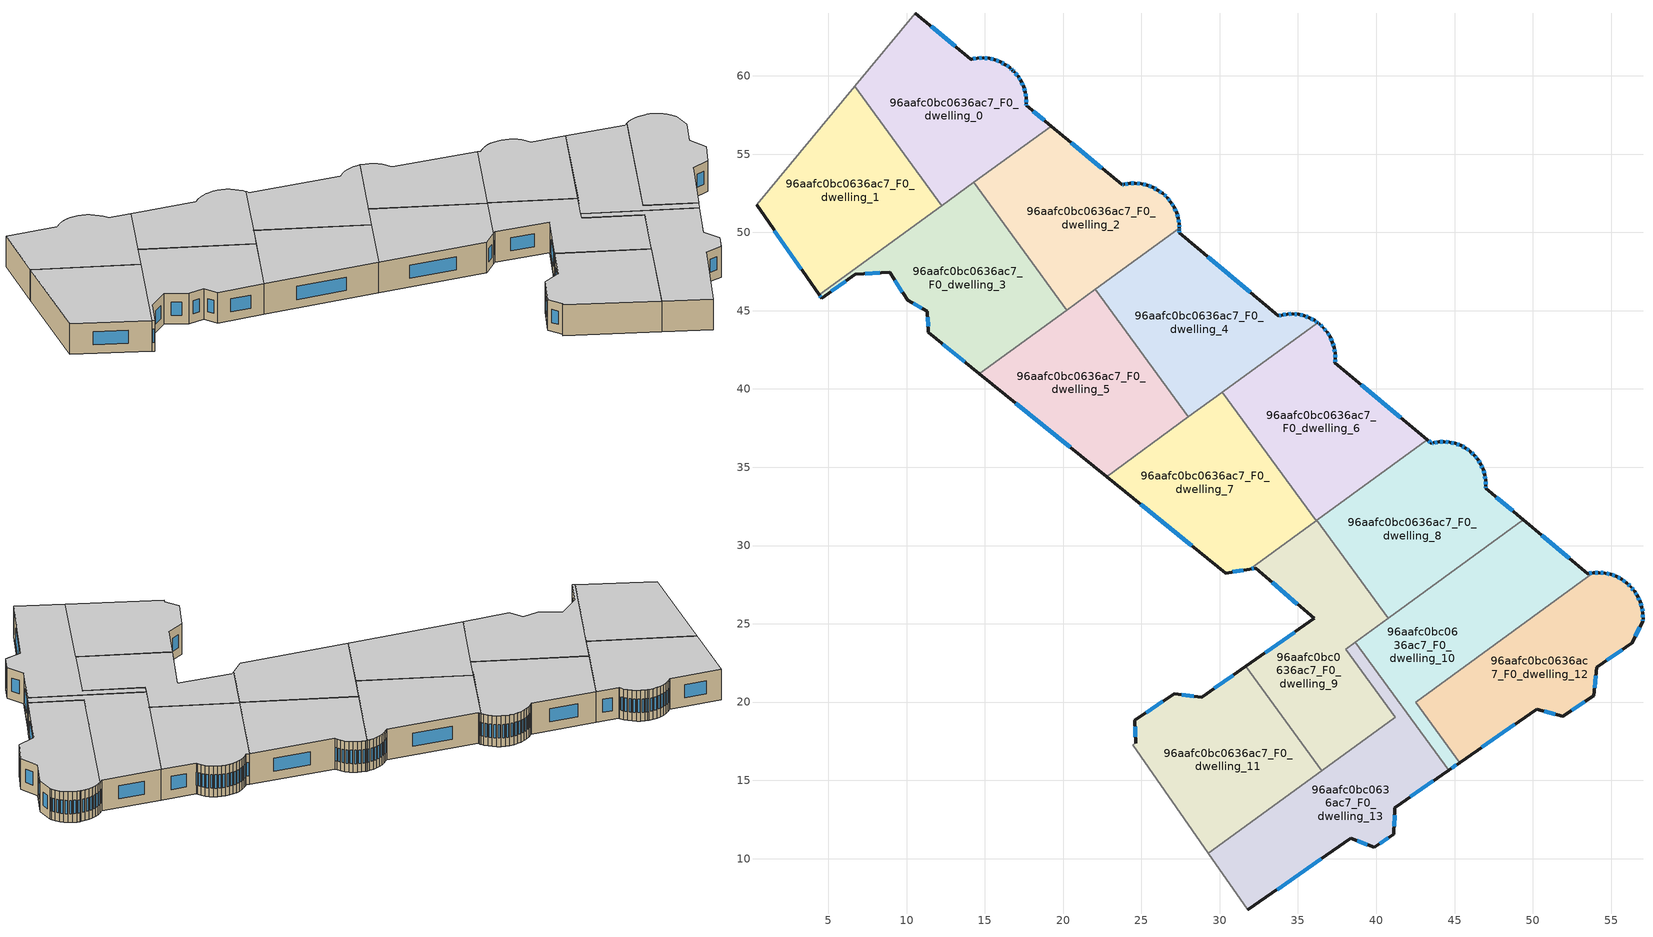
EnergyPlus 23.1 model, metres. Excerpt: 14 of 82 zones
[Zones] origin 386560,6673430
96aafc0bc0636ac7_F0_dwelling_0
 floor ground (EU_floor_Construction): 16.61,60.51 16.63,60.49 16.76,60.37 16.88,60.26 17.12,59.97 17.32,59.65 17.47,59.32 17.58,58.96 17.64,58.59 17.66,58.22 17.65,58.11 19.23,56.8 12.24,51.71 6.69,59.33 10.57,64.02 14.11,61.07 14.16,61.08 14.52,61.14 14.9,61.15 15.27,61.12 15.63,61.03 15.98,60.9 16.31,60.73 z0
 wall outside (EU_wall_Construction): 19.23,56.8 17.65,58.11 17.66,58.22 17.64,58.59 17.58,58.96 17.47,59.32 17.32,59.65 17.12,59.97 16.88,60.26 16.76,60.37 16.63,60.49 16.61,60.51 16.31,60.73 15.98,60.9 15.63,61.03 15.27,61.12 14.9,61.15 14.52,61.14 14.16,61.08 14.11,61.07 10.57,64.02 z0:3
 wall adiabatic (EU_wall_Construction): 10.57,64.02 6.69,59.33 z0:3
 wall to 96aafc0bc0636ac7_F0_dwelling_2 (EU_wall_Construction): 14.28,53.19 19.23,56.8 z0:3
 wall to 96aafc0bc0636ac7_F0_dwelling_1 (EU_wall_Construction): 6.69,59.33 12.24,51.71 z0:3
 wall to 96aafc0bc0636ac7_F0_dwelling_3 (EU_wall_Construction): 12.24,51.71 14.28,53.19 z0:3
 window (EU_Window_Construction): 17.43,59.41 17.36,59.56 / 17.55,59.06 17.5,59.21 / 17.63,58.7 17.6,58.85 / 17.65,58.33 17.65,58.48 / 17.65,58.14 17.65,58.19 / 18.78,57.17 18.1,57.73 / 13.09,61.91 11.58,63.17 / 14.42,61.12 14.26,61.09 / 14.79,61.15 14.63,61.14 / 15.16,61.13 15,61.14 / 15.53,61.06 15.37,61.09 / 15.88,60.94 15.73,60.99 / 16.21,60.78 16.07,60.85 / 16.52,60.57 16.39,60.67 / 16.73,60.41 16.67,60.46 / 16.85,60.29 16.8,60.34 / 17.05,60.05 16.95,60.17 / 17.26,59.74 17.18,59.88 z0.86:2.14
 ceiling to 96aafc0bc0636ac7_F1_dwelling_0 (EU_floor_Construction): 19.23,56.8 17.65,58.11 17.66,58.22 17.64,58.59 17.58,58.96 17.47,59.32 17.32,59.65 17.12,59.97 16.88,60.26 16.76,60.37 16.63,60.49 16.61,60.51 16.31,60.73 15.98,60.9 15.63,61.03 15.27,61.12 14.9,61.15 14.52,61.14 14.16,61.08 14.11,61.07 10.57,64.02 6.69,59.33 12.24,51.71 z3
96aafc0bc0636ac7_F0_dwelling_1
 floor ground (EU_floor_Construction): 6.69,59.33 12.24,51.71 4.42,46.01 0.41,51.76 z0
 wall outside (EU_wall_Construction): 0.41,51.76 4.42,46.01 z0:3
 wall adiabatic (EU_wall_Construction): 6.69,59.33 0.41,51.76 z0:3
 wall to 96aafc0bc0636ac7_F0_dwelling_3 (EU_wall_Construction): 4.42,46.01 12.24,51.71 z0:3
 window (EU_Window_Construction): 1.56,50.12 3.27,47.65 z0.86:2.14
 ceiling to 96aafc0bc0636ac7_F1_dwelling_1 (EU_floor_Construction): 12.24,51.71 6.69,59.33 0.41,51.76 4.42,46.01 z3
96aafc0bc0636ac7_F0_dwelling_10
 floor ground (EU_floor_Construction): 53.87,28.26 42.51,19.99 45.32,16.13 44.62,15.64 38.67,23.82 49.4,31.64 53.52,28.21 z0
 wall outside (EU_wall_Construction): 53.87,28.26 53.52,28.21 49.4,31.64 / 44.62,15.64 45.32,16.13 z0:3
 wall to 96aafc0bc0636ac7_F0_dwelling_12 (EU_wall_Construction): 45.32,16.13 42.51,19.99 53.87,28.26 z0:3
 wall to 96aafc0bc0636ac7_F0_dwelling_13 (EU_wall_Construction): 38.67,23.82 44.62,15.64 z0:3
 wall to 96aafc0bc0636ac7_F0_dwelling_8 (EU_wall_Construction): 49.4,31.64 40.78,25.35 z0:3
 wall to 96aafc0bc0636ac7_F0_dwelling_9 (EU_wall_Construction): 40.78,25.35 38.67,23.82 z0:3
 window (EU_Window_Construction): 53.77,28.25 53.62,28.22 / 44.82,15.78 45.12,15.99 / 52.34,29.19 50.58,30.66 z0.86:2.14
 ceiling to 96aafc0bc0636ac7_F1_dwelling_10 (EU_floor_Construction): 45.32,16.13 42.51,19.99 53.87,28.26 53.52,28.21 49.4,31.64 38.67,23.82 44.62,15.64 z3
96aafc0bc0636ac7_F0_dwelling_11
 floor ground (EU_floor_Construction): 31.66,22.28 36.51,15.62 29.26,10.34 24.44,17.26 24.63,17.37 24.58,18.83 27.09,20.54 28.84,20.3 z0
 wall outside (EU_wall_Construction): 31.66,22.28 28.84,20.3 27.09,20.54 24.58,18.83 24.63,17.37 z0:3
 wall adiabatic (EU_wall_Construction): 24.63,17.37 24.44,17.26 29.26,10.34 z0:3
 wall to 96aafc0bc0636ac7_F0_dwelling_9 (EU_wall_Construction): 36.51,15.62 31.66,22.28 z0:3
 wall to 96aafc0bc0636ac7_F0_dwelling_13 (EU_wall_Construction): 29.26,10.34 36.51,15.62 z0:3
 window (EU_Window_Construction): 24.6,18.42 24.61,17.79 / 26.38,20.05 25.3,19.32 / 28.34,20.37 27.59,20.47 / 30.86,21.72 29.65,20.87 z0.86:2.14
 ceiling to 96aafc0bc0636ac7_F1_dwelling_11 (EU_floor_Construction): 36.51,15.62 31.66,22.28 28.84,20.3 27.09,20.54 24.58,18.83 24.63,17.37 24.44,17.26 29.26,10.34 z3
96aafc0bc0636ac7_F0_dwelling_12
 floor ground (EU_floor_Construction): 56.26,27.37 56.5,27.08 56.7,26.76 56.85,26.42 56.96,26.05 57.03,25.68 57.04,25.31 57.03,25.17 56.37,23.8 54.08,22.21 53.89,20.41 51.92,19.09 50.25,19.55 45.32,16.13 42.51,19.99 53.87,28.26 54.24,28.28 54.62,28.24 54.99,28.16 55.34,28.02 55.67,27.85 55.98,27.63 56.04,27.58 z0
 wall outside (EU_wall_Construction): 45.32,16.13 50.25,19.55 51.92,19.09 53.89,20.41 54.08,22.21 56.37,23.8 57.03,25.17 57.04,25.31 57.03,25.68 56.96,26.05 56.85,26.42 56.7,26.76 56.5,27.08 56.26,27.37 56.04,27.58 55.98,27.63 55.67,27.85 55.34,28.02 54.99,28.16 54.62,28.24 54.24,28.28 53.87,28.26 z0:3
 window (EU_Window_Construction): 57.04,25.41 57.03,25.58 / 57.03,25.21 57.04,25.27 / 56.56,24.19 56.84,24.78 / 54.73,22.66 55.71,23.35 / 53.95,20.93 54.02,21.7 / 52.48,19.47 53.33,20.03 / 50.73,19.42 51.44,19.22 / 46.73,17.11 48.84,18.57 / 54.14,28.27 53.98,28.27 / 54.51,28.25 54.35,28.26 / 54.88,28.18 54.73,28.22 / 55.24,28.06 55.09,28.12 / 55.58,27.9 55.44,27.97 / 55.89,27.69 55.76,27.78 / 56.2,27.43 56.1,27.52 / 56.43,27.16 56.33,27.29 / 56.64,26.85 56.56,26.98 / 56.81,26.51 56.74,26.66 / 56.93,26.16 56.89,26.31 / 57.01,25.79 56.98,25.95 z0.86:2.14
 ceiling to 96aafc0bc0636ac7_F1_dwelling_12 (EU_floor_Construction): 53.89,20.41 54.08,22.21 56.37,23.8 57.03,25.17 57.04,25.31 57.03,25.68 56.96,26.05 56.85,26.42 56.7,26.76 56.5,27.08 56.26,27.37 56.04,27.58 55.98,27.63 55.67,27.85 55.34,28.02 54.99,28.16 54.62,28.24 54.24,28.28 53.87,28.26 42.51,19.99 45.32,16.13 50.25,19.55 51.92,19.09 z3
96aafc0bc0636ac7_F0_dwelling_13
 floor ground (EU_floor_Construction): 41.21,19.04 38.05,23.37 38.67,23.82 44.62,15.64 41.19,13.26 41.12,11.57 39.86,10.71 38.37,11.29 31.78,6.72 29.26,10.34 z0
 wall outside (EU_wall_Construction): 31.78,6.72 38.37,11.29 39.86,10.71 41.12,11.57 41.19,13.26 44.62,15.64 z0:3
 wall adiabatic (EU_wall_Construction): 29.26,10.34 31.78,6.72 z0:3
 wall to 96aafc0bc0636ac7_F0_dwelling_9 (EU_wall_Construction): 38.67,23.82 38.05,23.37 41.21,19.04 36.51,15.62 z0:3
 window (EU_Window_Construction): 38.8,11.13 39.44,10.88 / 33.67,8.03 36.49,9.99 / 42.17,13.94 43.64,14.96 / 41.14,12.05 41.17,12.78 / 40.22,10.96 40.76,11.32 z0.86:2.14
 ceiling to 96aafc0bc0636ac7_F1_dwelling_13 (EU_floor_Construction): 41.12,11.57 41.19,13.26 44.62,15.64 38.67,23.82 38.05,23.37 41.21,19.04 29.26,10.34 31.78,6.72 38.37,11.29 39.86,10.71 z3
96aafc0bc0636ac7_F0_dwelling_2
 floor ground (EU_floor_Construction): 25.72,52.89 26.06,52.71 26.36,52.49 26.4,52.46 26.64,52.23 26.88,51.94 27.08,51.62 27.24,51.27 27.35,50.91 27.41,50.53 27.42,50.28 20.22,45.03 14.28,53.19 19.23,56.8 23.77,53.04 23.87,53.06 24.24,53.13 24.62,53.14 25,53.1 25.37,53.02 z0
 wall outside (EU_wall_Construction): 27.42,50.28 27.41,50.53 27.35,50.91 27.24,51.27 27.08,51.62 26.88,51.94 26.64,52.23 26.4,52.46 26.36,52.49 26.06,52.71 25.72,52.89 25.37,53.02 25,53.1 24.62,53.14 24.24,53.13 23.87,53.06 23.77,53.04 19.23,56.8 z0:3
 wall to 96aafc0bc0636ac7_F0_dwelling_3 (EU_wall_Construction): 14.28,53.19 20.22,45.03 z0:3
 wall to 96aafc0bc0636ac7_F0_dwelling_4 (EU_wall_Construction): 22.06,46.37 27.42,50.28 z0:3
 wall to 96aafc0bc0636ac7_F0_dwelling_5 (EU_wall_Construction): 20.22,45.03 22.06,46.37 z0:3
 window (EU_Window_Construction): 23.84,53.06 23.8,53.05 / 24.13,53.11 23.97,53.08 / 24.51,53.14 24.35,53.13 / 24.89,53.11 24.73,53.13 / 25.26,53.04 25.1,53.08 / 25.62,52.92 25.47,52.98 / 25.96,52.76 25.82,52.84 / 26.28,52.55 26.14,52.65 / 26.57,52.3 26.47,52.4 / 26.81,52.02 26.71,52.15 / 27.03,51.71 26.94,51.85 / 27.2,51.37 27.13,51.52 / 27.32,51.01 27.27,51.17 / 27.4,50.64 27.37,50.8 / 27.42,50.35 27.42,50.46 / 22.47,54.11 20.53,55.72 z0.86:2.14
 ceiling to 96aafc0bc0636ac7_F1_dwelling_2 (EU_floor_Construction): 27.42,50.28 27.41,50.53 27.35,50.91 27.24,51.27 27.08,51.62 26.88,51.94 26.64,52.23 26.4,52.46 26.36,52.49 26.06,52.71 25.72,52.89 25.37,53.02 25,53.1 24.62,53.14 24.24,53.13 23.87,53.06 23.77,53.04 19.23,56.8 14.28,53.19 20.22,45.03 z3
96aafc0bc0636ac7_F0_dwelling_3
 floor ground (EU_floor_Construction): 14.28,53.19 20.22,45.03 14.65,40.97 11.39,43.62 11.33,44.97 10.07,45.67 8.92,47.47 6.73,47.32 4.57,45.79 4.42,46.01 z0
 wall outside (EU_wall_Construction): 4.42,46.01 4.57,45.79 6.73,47.32 8.92,47.47 10.07,45.67 11.33,44.97 11.39,43.62 14.65,40.97 z0:3
 wall to 96aafc0bc0636ac7_F0_dwelling_5 (EU_wall_Construction): 14.65,40.97 20.22,45.03 z0:3
 window (EU_Window_Construction): 5.19,46.23 6.11,46.88 / 4.46,45.95 4.52,45.86 / 12.32,42.86 13.72,41.73 / 11.35,44.58 11.37,44 / 10.43,45.47 10.97,45.17 / 9.25,46.96 9.74,46.18 / 7.36,47.36 8.29,47.43 z0.86:2.14
 ceiling to 96aafc0bc0636ac7_F1_dwelling_3 (EU_floor_Construction): 20.22,45.03 14.28,53.19 4.42,46.01 4.57,45.79 6.73,47.32 8.92,47.47 10.07,45.67 11.33,44.97 11.39,43.62 14.65,40.97 z3
96aafc0bc0636ac7_F0_dwelling_4
 floor ground (EU_floor_Construction): 35.04,44.76 35.39,44.68 35.74,44.55 36.06,44.38 36.26,44.23 28,38.22 22.06,46.37 27.42,50.28 27.43,50.15 27.42,49.98 33.74,44.67 33.95,44.72 34.31,44.78 34.68,44.8 z0
 wall outside (EU_wall_Construction): 36.26,44.23 36.06,44.38 35.74,44.55 35.39,44.68 35.04,44.76 34.68,44.8 34.31,44.78 33.95,44.72 33.74,44.67 27.42,49.98 27.43,50.15 27.42,50.28 z0:3
 wall to 96aafc0bc0636ac7_F0_dwelling_6 (EU_wall_Construction): 30.17,39.8 36.26,44.23 z0:3
 wall to 96aafc0bc0636ac7_F0_dwelling_5 (EU_wall_Construction): 22.06,46.37 28,38.22 z0:3
 wall to 96aafc0bc0636ac7_F0_dwelling_7 (EU_wall_Construction): 28,38.22 30.17,39.8 z0:3
 window (EU_Window_Construction): 31.94,46.18 29.23,48.46 / 33.89,44.71 33.8,44.68 / 34.21,44.77 34.05,44.74 / 34.57,44.79 34.42,44.79 / 34.94,44.77 34.78,44.79 / 35.29,44.7 35.14,44.74 / 35.64,44.59 35.49,44.64 / 35.97,44.43 35.83,44.5 / 36.21,44.28 36.12,44.34 / 27.43,50.19 27.43,50.24 / 27.42,50.03 27.43,50.1 z0.86:2.14
 ceiling to 96aafc0bc0636ac7_F1_dwelling_4 (EU_floor_Construction): 36.26,44.23 36.06,44.38 35.74,44.55 35.39,44.68 35.04,44.76 34.68,44.8 34.31,44.78 33.95,44.72 33.74,44.67 27.42,49.98 27.43,50.15 27.42,50.28 22.06,46.37 28,38.22 z3
96aafc0bc0636ac7_F0_dwelling_5
 floor ground (EU_floor_Construction): 22.06,46.37 28,38.22 22.77,34.41 14.65,40.97 z0
 wall outside (EU_wall_Construction): 14.65,40.97 22.77,34.41 z0:3
 wall to 96aafc0bc0636ac7_F0_dwelling_7 (EU_wall_Construction): 22.77,34.41 28,38.22 z0:3
 window (EU_Window_Construction): 16.97,39.1 20.45,36.28 z0.86:2.14
 ceiling to 96aafc0bc0636ac7_F1_dwelling_5 (EU_floor_Construction): 28,38.22 22.06,46.37 14.65,40.97 22.77,34.41 z3
96aafc0bc0636ac7_F0_dwelling_6
 floor ground (EU_floor_Construction): 37.31,42.65 37.37,42.29 37.38,41.92 37.36,41.68 43.27,36.75 36.16,31.58 30.17,39.8 36.26,44.23 36.36,44.17 36.37,44.16 36.62,43.92 36.85,43.64 37.05,43.33 37.2,43 z0
 wall outside (EU_wall_Construction): 43.27,36.75 37.36,41.68 37.38,41.92 37.37,42.29 37.31,42.65 37.2,43 37.05,43.33 36.85,43.64 36.62,43.92 36.37,44.16 36.36,44.17 36.26,44.23 z0:3
 wall to 96aafc0bc0636ac7_F0_dwelling_7 (EU_wall_Construction): 30.17,39.8 36.16,31.58 z0:3
 wall to 96aafc0bc0636ac7_F0_dwelling_8 (EU_wall_Construction): 36.21,31.62 43.27,36.75 z0:3
 wall to 96aafc0bc0636ac7_F0_dwelling_9 (EU_wall_Construction): 36.16,31.58 36.21,31.62 z0:3
 window (EU_Window_Construction): 36.55,43.99 36.44,44.09 / 36.79,43.72 36.69,43.84 / 36.99,43.42 36.91,43.55 / 37.16,43.09 37.09,43.23 / 37.28,42.75 37.23,42.9 / 37.35,42.39 37.32,42.54 / 37.38,42.03 37.37,42.18 / 37.37,41.75 37.37,41.85 / 41.58,38.16 39.05,40.27 / 36.33,44.19 36.29,44.21 z0.86:2.14
 ceiling to 96aafc0bc0636ac7_F1_dwelling_6 (EU_floor_Construction): 43.27,36.75 37.36,41.68 37.38,41.92 37.37,42.29 37.31,42.65 37.2,43 37.05,43.33 36.85,43.64 36.62,43.92 36.37,44.16 36.36,44.17 36.26,44.23 30.17,39.8 36.16,31.58 z3
96aafc0bc0636ac7_F0_dwelling_7
 floor ground (EU_floor_Construction): 30.17,39.8 36.16,31.58 31.93,28.5 30.4,28.24 22.77,34.41 z0
 wall outside (EU_wall_Construction): 22.77,34.41 30.4,28.24 31.93,28.5 z0:3
 wall to 96aafc0bc0636ac7_F0_dwelling_9 (EU_wall_Construction): 31.93,28.5 36.16,31.58 z0:3
 window (EU_Window_Construction): 24.95,32.64 28.22,30 / 30.84,28.31 31.49,28.42 z0.86:2.14
 ceiling to 96aafc0bc0636ac7_F1_dwelling_7 (EU_floor_Construction): 36.16,31.58 30.17,39.8 22.77,34.41 30.4,28.24 31.93,28.5 z3
96aafc0bc0636ac7_F0_dwelling_8
 floor ground (EU_floor_Construction): 46.68,35.2 46.82,34.87 46.93,34.53 46.99,34.17 47,33.82 46.99,33.65 49.4,31.64 40.78,25.35 36.21,31.62 43.27,36.75 43.53,36.53 43.64,36.56 43.99,36.62 44.35,36.63 44.71,36.6 45.05,36.52 45.39,36.39 45.71,36.23 46,36.02 46.02,36 46.26,35.78 46.49,35.5 z0
 wall outside (EU_wall_Construction): 49.4,31.64 46.99,33.65 47,33.82 46.99,34.17 46.93,34.53 46.82,34.87 46.68,35.2 46.49,35.5 46.26,35.78 46.02,36 46,36.02 45.71,36.23 45.39,36.39 45.05,36.52 44.71,36.6 44.35,36.63 43.99,36.62 43.64,36.56 43.53,36.53 43.27,36.75 z0:3
 wall to 96aafc0bc0636ac7_F0_dwelling_9 (EU_wall_Construction): 36.21,31.62 40.78,25.35 z0:3
 window (EU_Window_Construction): 43.61,36.55 43.56,36.54 / 43.89,36.6 43.74,36.58 / 44.25,36.63 44.09,36.62 / 44.6,36.61 44.45,36.62 / 44.96,36.54 44.81,36.58 / 45.29,36.43 45.15,36.48 / 45.62,36.27 45.48,36.35 / 45.91,36.08 45.79,36.17 / 46.19,35.84 46.09,35.94 / 46.42,35.58 46.32,35.7 / 46.62,35.28 46.54,35.41 / 46.78,34.96 46.72,35.1 / 46.9,34.63 46.85,34.77 / 46.97,34.28 46.95,34.43 / 47,33.92 46.99,34.07 / 46.99,33.7 47,33.77 / 48.71,32.21 47.68,33.07 / 43.45,36.6 43.34,36.69 z0.86:2.14
 ceiling to 96aafc0bc0636ac7_F1_dwelling_8 (EU_floor_Construction): 49.4,31.64 46.99,33.65 47,33.82 46.99,34.17 46.93,34.53 46.82,34.87 46.68,35.2 46.49,35.5 46.26,35.78 46.02,36 46,36.02 45.71,36.23 45.39,36.39 45.05,36.52 44.71,36.6 44.35,36.63 43.99,36.62 43.64,36.56 43.53,36.53 43.27,36.75 36.21,31.62 40.78,25.35 z3
96aafc0bc0636ac7_F0_dwelling_9
 floor ground (EU_floor_Construction): 36.21,31.62 40.78,25.35 38.05,23.37 41.21,19.04 36.51,15.62 31.66,22.28 36.04,25.34 32.29,28.56 31.93,28.5 z0
 wall outside (EU_wall_Construction): 31.93,28.5 32.29,28.56 36.04,25.34 31.66,22.28 z0:3
 window (EU_Window_Construction): 32.03,28.52 32.19,28.54 / 34.79,24.47 32.91,23.16 / 33.36,27.64 34.97,26.26 z0.86:2.14
 ceiling to 96aafc0bc0636ac7_F1_dwelling_9 (EU_floor_Construction): 41.21,19.04 38.05,23.37 40.78,25.35 36.21,31.62 31.93,28.5 32.29,28.56 36.04,25.34 31.66,22.28 36.51,15.62 z3
[Building]
EU S2 Campaign: North Axis=0; Terrain=City; Solar Distribution=FullExterior
[Site:Location]
Helsinki-Vantaa.AP: Latitude=60.317; Longitude=24.963; Time Zone=2; Elevation=54.6
[SizingPeriod:WeatherFileDays]
AnnualSizingPeriod: Begin Month=1; Begin Day of Month=1; End Month=12; End Day of Month=31; Day of Week for Start Day=Monday; Use Weather File Daylight Saving Period=No; Use Weather File Rain and Snow Indicators=No
[MATERIAL]
EU_InternalMass_Material: Roughness=MediumRough; Thickness=0.1; Conductivity=1; Density=1800; Specific Heat=900; Thermal Absorptance=0.9; Solar Absorptance=0.7; Visible Absorptance=0.7
[MATERIAL:NOMASS] Roughness=MediumRough; Thermal Absorptance=0.9; Solar Absorptance=0.7; Visible Absorptance=0.7
Name | Thermal Resistance
EU_wall_NoMass | 1.10183
EU_floor_NoMass | 1.70606
[WINDOWMATERIAL:SIMPLEGLAZINGSYSTEM]
EU_Window_SimpleGlazing: UFactor=3.11035; Solar Heat Gain Coefficient=0.8; Visible Transmittance=0.8
[CONSTRUCTION]
EU_wall_Construction: EU_wall_NoMass
EU_floor_Construction: EU_floor_NoMass
EU_Window_Construction: EU_Window_SimpleGlazing
EU_InternalMass_Construction: EU_InternalMass_Material
[ZONE] Type=1; Multiplier=1; Ceiling Height=autocalculate; Floor Area=autocalculate; Part of Total Floor Area=Yes
Name | Volume
96aafc0bc0636ac7_F0_dwelling_0 | 236.614
96aafc0bc0636ac7_F0_dwelling_1; 96aafc0bc0636ac7_F0_dwelling_5 | 236.615
96aafc0bc0636ac7_F0_dwelling_10 | 236.623
96aafc0bc0636ac7_F0_dwelling_11 | 236.629
96aafc0bc0636ac7_F0_dwelling_12 | 236.632
96aafc0bc0636ac7_F0_dwelling_13 | 236.633
96aafc0bc0636ac7_F0_dwelling_2 | 236.636
96aafc0bc0636ac7_F0_dwelling_3 | 236.621
96aafc0bc0636ac7_F0_dwelling_4 | 236.638
96aafc0bc0636ac7_F0_dwelling_6 | 236.634
96aafc0bc0636ac7_F0_dwelling_7 | 236.626
96aafc0bc0636ac7_F0_dwelling_8 | 236.608
96aafc0bc0636ac7_F0_dwelling_9 | 236.612
[INTERNALMASS] Construction=EU_InternalMass_Construction
Name | Zone or ZoneList | Surface Area
96aafc0bc0636ac7_F0_dwelling_0_EU_InternalMass | 96aafc0bc0636ac7_F0_dwelling_0 | 78.8711
96aafc0bc0636ac7_F0_dwelling_1_EU_InternalMass | 96aafc0bc0636ac7_F0_dwelling_1 | 78.8719
96aafc0bc0636ac7_F0_dwelling_2_EU_InternalMass | 96aafc0bc0636ac7_F0_dwelling_2 | 78.8788
96aafc0bc0636ac7_F0_dwelling_3_EU_InternalMass | 96aafc0bc0636ac7_F0_dwelling_3 | 78.8731
96aafc0bc0636ac7_F0_dwelling_4_EU_InternalMass | 96aafc0bc0636ac7_F0_dwelling_4 | 78.8766
96aafc0bc0636ac7_F0_dwelling_5_EU_InternalMass | 96aafc0bc0636ac7_F0_dwelling_5 | 78.8702
96aafc0bc0636ac7_F0_dwelling_6_EU_InternalMass | 96aafc0bc0636ac7_F0_dwelling_6 | 78.8777
96aafc0bc0636ac7_F0_dwelling_7_EU_InternalMass | 96aafc0bc0636ac7_F0_dwelling_7 | 78.8767
96aafc0bc0636ac7_F0_dwelling_8_EU_InternalMass | 96aafc0bc0636ac7_F0_dwelling_8 | 78.8704
96aafc0bc0636ac7_F0_dwelling_9_EU_InternalMass | 96aafc0bc0636ac7_F0_dwelling_9 | 78.8701
96aafc0bc0636ac7_F0_dwelling_10_EU_InternalMass | 96aafc0bc0636ac7_F0_dwelling_10 | 78.8743
96aafc0bc0636ac7_F0_dwelling_11_EU_InternalMass | 96aafc0bc0636ac7_F0_dwelling_11 | 78.8765
96aafc0bc0636ac7_F0_dwelling_12_EU_InternalMass | 96aafc0bc0636ac7_F0_dwelling_12 | 78.8785
96aafc0bc0636ac7_F0_dwelling_13_EU_InternalMass | 96aafc0bc0636ac7_F0_dwelling_13 | 78.8786
[OTHEREQUIPMENT] Fuel Type=Electricity; Design Level Calculation Method=Watts/Area; Power per Zone Floor Area=1; Fraction Latent=0; Fraction Radiant=0; Fraction Lost=0; Carbon Dioxide Generation Rate=0; EndUse Subcategory=EU_Step8_InternalGains
Name | Zone or ZoneList or Space or SpaceList | Schedule
EU_Step8_InternalGain_96aafc0bc0636ac7_F0_dwelling_0_f000 | 96aafc0bc0636ac7_F0_dwelling_0 | EU_Step8_GainSchedule_96aafc0bc0636ac7_F0_dwelling_0_f000
EU_Step8_InternalGain_96aafc0bc0636ac7_F0_dwelling_1_f000 | 96aafc0bc0636ac7_F0_dwelling_1 | EU_Step8_GainSchedule_96aafc0bc0636ac7_F0_dwelling_1_f000
EU_Step8_InternalGain_96aafc0bc0636ac7_F0_dwelling_2_f000 | 96aafc0bc0636ac7_F0_dwelling_2 | EU_Step8_GainSchedule_96aafc0bc0636ac7_F0_dwelling_2_f000
EU_Step8_InternalGain_96aafc0bc0636ac7_F0_dwelling_3_f000 | 96aafc0bc0636ac7_F0_dwelling_3 | EU_Step8_GainSchedule_96aafc0bc0636ac7_F0_dwelling_3_f000
EU_Step8_InternalGain_96aafc0bc0636ac7_F0_dwelling_4_f000 | 96aafc0bc0636ac7_F0_dwelling_4 | EU_Step8_GainSchedule_96aafc0bc0636ac7_F0_dwelling_4_f000
EU_Step8_InternalGain_96aafc0bc0636ac7_F0_dwelling_5_f000 | 96aafc0bc0636ac7_F0_dwelling_5 | EU_Step8_GainSchedule_96aafc0bc0636ac7_F0_dwelling_5_f000
EU_Step8_InternalGain_96aafc0bc0636ac7_F0_dwelling_6_f000 | 96aafc0bc0636ac7_F0_dwelling_6 | EU_Step8_GainSchedule_96aafc0bc0636ac7_F0_dwelling_6_f000
EU_Step8_InternalGain_96aafc0bc0636ac7_F0_dwelling_7_f000 | 96aafc0bc0636ac7_F0_dwelling_7 | EU_Step8_GainSchedule_96aafc0bc0636ac7_F0_dwelling_7_f000
EU_Step8_InternalGain_96aafc0bc0636ac7_F0_dwelling_8_f000 | 96aafc0bc0636ac7_F0_dwelling_8 | EU_Step8_GainSchedule_96aafc0bc0636ac7_F0_dwelling_8_f000
EU_Step8_InternalGain_96aafc0bc0636ac7_F0_dwelling_9_f000 | 96aafc0bc0636ac7_F0_dwelling_9 | EU_Step8_GainSchedule_96aafc0bc0636ac7_F0_dwelling_9_f000
EU_Step8_InternalGain_96aafc0bc0636ac7_F0_dwelling_10_f000 | 96aafc0bc0636ac7_F0_dwelling_10 | EU_Step8_GainSchedule_96aafc0bc0636ac7_F0_dwelling_10_f000
EU_Step8_InternalGain_96aafc0bc0636ac7_F0_dwelling_11_f000 | 96aafc0bc0636ac7_F0_dwelling_11 | EU_Step8_GainSchedule_96aafc0bc0636ac7_F0_dwelling_11_f000
EU_Step8_InternalGain_96aafc0bc0636ac7_F0_dwelling_12_f000 | 96aafc0bc0636ac7_F0_dwelling_12 | EU_Step8_GainSchedule_96aafc0bc0636ac7_F0_dwelling_12_f000
EU_Step8_InternalGain_96aafc0bc0636ac7_F0_dwelling_13_f000 | 96aafc0bc0636ac7_F0_dwelling_13 | EU_Step8_GainSchedule_96aafc0bc0636ac7_F0_dwelling_13_f000
[ZONEVENTILATION:DESIGNFLOWRATE] Schedule=EU_AlwaysOn; Design Flow Rate Calculation Method=AirChanges/Hour; Air Changes per Hour=0.756316; Ventilation Type=Natural; Fan Pressure Rise=0; Fan Total Efficiency=1; Constant Term Coefficient=1; Temperature Term Coefficient=0; Velocity Term Coefficient=0; Velocity Squared Term Coefficient=0; Minimum Indoor Temperature=-100; Maximum Indoor Temperature=100; Delta Temperature=-100; Minimum Outdoor Temperature=-100; Maximum Outdoor Temperature=100; Maximum Wind Speed=40
Name | Zone or ZoneList or Space or SpaceList
EU_ConstantAir_96aafc0bc0636ac7_F0_dwelling_0 | 96aafc0bc0636ac7_F0_dwelling_0
EU_ConstantAir_96aafc0bc0636ac7_F0_dwelling_1 | 96aafc0bc0636ac7_F0_dwelling_1
EU_ConstantAir_96aafc0bc0636ac7_F0_dwelling_2 | 96aafc0bc0636ac7_F0_dwelling_2
EU_ConstantAir_96aafc0bc0636ac7_F0_dwelling_3 | 96aafc0bc0636ac7_F0_dwelling_3
EU_ConstantAir_96aafc0bc0636ac7_F0_dwelling_4 | 96aafc0bc0636ac7_F0_dwelling_4
EU_ConstantAir_96aafc0bc0636ac7_F0_dwelling_5 | 96aafc0bc0636ac7_F0_dwelling_5
EU_ConstantAir_96aafc0bc0636ac7_F0_dwelling_6 | 96aafc0bc0636ac7_F0_dwelling_6
EU_ConstantAir_96aafc0bc0636ac7_F0_dwelling_7 | 96aafc0bc0636ac7_F0_dwelling_7
EU_ConstantAir_96aafc0bc0636ac7_F0_dwelling_8 | 96aafc0bc0636ac7_F0_dwelling_8
EU_ConstantAir_96aafc0bc0636ac7_F0_dwelling_9 | 96aafc0bc0636ac7_F0_dwelling_9
EU_ConstantAir_96aafc0bc0636ac7_F0_dwelling_10 | 96aafc0bc0636ac7_F0_dwelling_10
EU_ConstantAir_96aafc0bc0636ac7_F0_dwelling_11 | 96aafc0bc0636ac7_F0_dwelling_11
EU_ConstantAir_96aafc0bc0636ac7_F0_dwelling_12 | 96aafc0bc0636ac7_F0_dwelling_12
EU_ConstantAir_96aafc0bc0636ac7_F0_dwelling_13 | 96aafc0bc0636ac7_F0_dwelling_13
[HVACTEMPLATE:THERMOSTAT] Constant Heating Setpoint=20; Constant Cooling Setpoint=50
EU_HeatOnly_96aafc0bc0636ac7_F0_dwelling_0; EU_HeatOnly_96aafc0bc0636ac7_F0_dwelling_1; EU_HeatOnly_96aafc0bc0636ac7_F0_dwelling_2; EU_HeatOnly_96aafc0bc0636ac7_F0_dwelling_3; EU_HeatOnly_96aafc0bc0636ac7_F0_dwelling_4; EU_HeatOnly_96aafc0bc0636ac7_F0_dwelling_5; EU_HeatOnly_96aafc0bc0636ac7_F0_dwelling_6; EU_HeatOnly_96aafc0bc0636ac7_F0_dwelling_7; EU_HeatOnly_96aafc0bc0636ac7_F0_dwelling_8; EU_HeatOnly_96aafc0bc0636ac7_F0_dwelling_9; EU_HeatOnly_96aafc0bc0636ac7_F0_dwelling_10; EU_HeatOnly_96aafc0bc0636ac7_F0_dwelling_11; EU_HeatOnly_96aafc0bc0636ac7_F0_dwelling_12; EU_HeatOnly_96aafc0bc0636ac7_F0_dwelling_13; EU_HeatOnly_96aafc0bc0636ac7_F1_dwelling_0; EU_HeatOnly_96aafc0bc0636ac7_F1_dwelling_1; EU_HeatOnly_96aafc0bc0636ac7_F1_dwelling_2; EU_HeatOnly_96aafc0bc0636ac7_F1_dwelling_3; EU_HeatOnly_96aafc0bc0636ac7_F1_dwelling_4; EU_HeatOnly_96aafc0bc0636ac7_F1_dwelling_5; EU_HeatOnly_96aafc0bc0636ac7_F1_dwelling_6; EU_HeatOnly_96aafc0bc0636ac7_F1_dwelling_7; EU_HeatOnly_96aafc0bc0636ac7_F1_dwelling_8; EU_HeatOnly_96aafc0bc0636ac7_F1_dwelling_9; EU_HeatOnly_96aafc0bc0636ac7_F1_dwelling_10; EU_HeatOnly_96aafc0bc0636ac7_F1_dwelling_11; EU_HeatOnly_96aafc0bc0636ac7_F1_dwelling_12; EU_HeatOnly_96aafc0bc0636ac7_F1_dwelling_13; EU_HeatOnly_96aafc0bc0636ac7_F2_dwelling_0; EU_HeatOnly_96aafc0bc0636ac7_F2_dwelling_1; EU_HeatOnly_96aafc0bc0636ac7_F2_dwelling_2; EU_HeatOnly_96aafc0bc0636ac7_F2_dwelling_3; EU_HeatOnly_96aafc0bc0636ac7_F2_dwelling_4; EU_HeatOnly_96aafc0bc0636ac7_F2_dwelling_5; EU_HeatOnly_96aafc0bc0636ac7_F2_dwelling_6; EU_HeatOnly_96aafc0bc0636ac7_F2_dwelling_7; EU_HeatOnly_96aafc0bc0636ac7_F2_dwelling_8; EU_HeatOnly_96aafc0bc0636ac7_F2_dwelling_9; EU_HeatOnly_96aafc0bc0636ac7_F2_dwelling_10; EU_HeatOnly_96aafc0bc0636ac7_F2_dwelling_11; EU_HeatOnly_96aafc0bc0636ac7_F2_dwelling_12; EU_HeatOnly_96aafc0bc0636ac7_F2_dwelling_13; EU_HeatOnly_96aafc0bc0636ac7_F3_dwelling_0; EU_HeatOnly_96aafc0bc0636ac7_F3_dwelling_1; EU_HeatOnly_96aafc0bc0636ac7_F3_dwelling_2; EU_HeatOnly_96aafc0bc0636ac7_F3_dwelling_3; EU_HeatOnly_96aafc0bc0636ac7_F3_dwelling_4; EU_HeatOnly_96aafc0bc0636ac7_F3_dwelling_5; EU_HeatOnly_96aafc0bc0636ac7_F3_dwelling_6; EU_HeatOnly_96aafc0bc0636ac7_F3_dwelling_7; EU_HeatOnly_96aafc0bc0636ac7_F3_dwelling_8; EU_HeatOnly_96aafc0bc0636ac7_F3_dwelling_9; EU_HeatOnly_96aafc0bc0636ac7_F3_dwelling_10; EU_HeatOnly_96aafc0bc0636ac7_F3_dwelling_11; EU_HeatOnly_96aafc0bc0636ac7_F3_dwelling_12; EU_HeatOnly_96aafc0bc0636ac7_F3_dwelling_13; EU_HeatOnly_96aafc0bc0636ac7_F4_dwelling_0; EU_HeatOnly_96aafc0bc0636ac7_F4_dwelling_1; EU_HeatOnly_96aafc0bc0636ac7_F4_dwelling_2; EU_HeatOnly_96aafc0bc0636ac7_F4_dwelling_3; EU_HeatOnly_96aafc0bc0636ac7_F4_dwelling_4; EU_HeatOnly_96aafc0bc0636ac7_F4_dwelling_5; EU_HeatOnly_96aafc0bc0636ac7_F4_dwelling_6; EU_HeatOnly_96aafc0bc0636ac7_F4_dwelling_7; EU_HeatOnly_96aafc0bc0636ac7_F4_dwelling_8; EU_HeatOnly_96aafc0bc0636ac7_F4_dwelling_9; EU_HeatOnly_96aafc0bc0636ac7_F4_dwelling_10; EU_HeatOnly_96aafc0bc0636ac7_F4_dwelling_11; EU_HeatOnly_96aafc0bc0636ac7_F4_dwelling_12; EU_HeatOnly_96aafc0bc0636ac7_F5_dwelling_0; EU_HeatOnly_96aafc0bc0636ac7_F5_dwelling_1; EU_HeatOnly_96aafc0bc0636ac7_F5_dwelling_2; EU_HeatOnly_96aafc0bc0636ac7_F5_dwelling_3; EU_HeatOnly_96aafc0bc0636ac7_F5_dwelling_4; EU_HeatOnly_96aafc0bc0636ac7_F5_dwelling_5; EU_HeatOnly_96aafc0bc0636ac7_F5_dwelling_6; EU_HeatOnly_96aafc0bc0636ac7_F5_dwelling_7; EU_HeatOnly_96aafc0bc0636ac7_F5_dwelling_8; EU_HeatOnly_96aafc0bc0636ac7_F5_dwelling_9; EU_HeatOnly_96aafc0bc0636ac7_F5_dwelling_10; EU_HeatOnly_96aafc0bc0636ac7_F5_dwelling_11; EU_HeatOnly_96aafc0bc0636ac7_F5_dwelling_12
[HVACTEMPLATE:ZONE:IDEALLOADSAIRSYSTEM] System Availability Schedule=EU_AlwaysOn; Maximum Heating Supply Air Temperature=50; Minimum Cooling Supply Air Temperature=13; Maximum Heating Supply Air Humidity Ratio=0.0156; Minimum Cooling Supply Air Humidity Ratio=0.0077; Heating Limit=NoLimit; Cooling Limit=NoLimit; Heating Availability Schedule=EU_AlwaysOn; Cooling Availability Schedule=EU_CoolingOff; Dehumidification Control Type=ConstantSensibleHeatRatio; Cooling Sensible Heat Ratio=0.7; Dehumidification Setpoint=60; Humidification Control Type=None; Humidification Setpoint=30; Outdoor Air Method=None; Outdoor Air Flow Rate per Person=0.00944; Outdoor Air Flow Rate per Zone Floor Area=0; Outdoor Air Flow Rate per Zone=0; Demand Controlled Ventilation Type=None; Outdoor Air Economizer Type=NoEconomizer; Heat Recovery Type=None; Sensible Heat Recovery Effectiveness=0.7; Latent Heat Recovery Effectiveness=0.65
Name | Template Thermostat
96aafc0bc0636ac7_F0_dwelling_0 | EU_HeatOnly_96aafc0bc0636ac7_F0_dwelling_0
96aafc0bc0636ac7_F0_dwelling_1 | EU_HeatOnly_96aafc0bc0636ac7_F0_dwelling_1
96aafc0bc0636ac7_F0_dwelling_2 | EU_HeatOnly_96aafc0bc0636ac7_F0_dwelling_2
96aafc0bc0636ac7_F0_dwelling_3 | EU_HeatOnly_96aafc0bc0636ac7_F0_dwelling_3
96aafc0bc0636ac7_F0_dwelling_4 | EU_HeatOnly_96aafc0bc0636ac7_F0_dwelling_4
96aafc0bc0636ac7_F0_dwelling_5 | EU_HeatOnly_96aafc0bc0636ac7_F0_dwelling_5
96aafc0bc0636ac7_F0_dwelling_6 | EU_HeatOnly_96aafc0bc0636ac7_F0_dwelling_6
96aafc0bc0636ac7_F0_dwelling_7 | EU_HeatOnly_96aafc0bc0636ac7_F0_dwelling_7
96aafc0bc0636ac7_F0_dwelling_8 | EU_HeatOnly_96aafc0bc0636ac7_F0_dwelling_8
96aafc0bc0636ac7_F0_dwelling_9 | EU_HeatOnly_96aafc0bc0636ac7_F0_dwelling_9
96aafc0bc0636ac7_F0_dwelling_10 | EU_HeatOnly_96aafc0bc0636ac7_F0_dwelling_10
96aafc0bc0636ac7_F0_dwelling_11 | EU_HeatOnly_96aafc0bc0636ac7_F0_dwelling_11
96aafc0bc0636ac7_F0_dwelling_12 | EU_HeatOnly_96aafc0bc0636ac7_F0_dwelling_12
96aafc0bc0636ac7_F0_dwelling_13 | EU_HeatOnly_96aafc0bc0636ac7_F0_dwelling_13
[SIZING:ZONE] Zone Cooling Design Supply Air Temperature Input Method=SupplyAirTemperature; Zone Cooling Design Supply Air Temperature=13; Zone Heating Design Supply Air Temperature Input Method=SupplyAirTemperature; Zone Heating Design Supply Air Temperature=50; Zone Cooling Design Supply Air Humidity Ratio=0.008; Zone Heating Design Supply Air Humidity Ratio=0.008; Cooling Design Air Flow Method=DesignDay; Cooling Design Air Flow Rate=0; Cooling Minimum Air Flow per Zone Floor Area=0.000762; Cooling Minimum Air Flow=0; Cooling Minimum Air Flow Fraction=0.2; Heating Design Air Flow Method=DesignDay; Heating Design Air Flow Rate=0; Heating Maximum Air Flow per Zone Floor Area=0.002032; Heating Maximum Air Flow=0.141576; Heating Maximum Air Flow Fraction=0.3; Account for Dedicated Outdoor Air System=No; Dedicated Outdoor Air System Control Strategy=NeutralSupplyAir; Dedicated Outdoor Air Low Setpoint Temperature for Design=autosize; Dedicated Outdoor Air High Setpoint Temperature for Design=autosize; Zone Load Sizing Method=Sensible Load Only No Latent Load; Zone Latent Cooling Design Supply Air Humidity Ratio Input Method=HumidityRatioDifference; Zone Cooling Design Supply Air Humidity Ratio Difference=0.005; Zone Latent Heating Design Supply Air Humidity Ratio Input Method=HumidityRatioDifference; Zone Humidification Design Supply Air Humidity Ratio Difference=0.005
96aafc0bc0636ac7_F0_dwelling_0; 96aafc0bc0636ac7_F0_dwelling_1; 96aafc0bc0636ac7_F0_dwelling_2; 96aafc0bc0636ac7_F0_dwelling_3; 96aafc0bc0636ac7_F0_dwelling_4; 96aafc0bc0636ac7_F0_dwelling_5; 96aafc0bc0636ac7_F0_dwelling_6; 96aafc0bc0636ac7_F0_dwelling_7; 96aafc0bc0636ac7_F0_dwelling_8; 96aafc0bc0636ac7_F0_dwelling_9; 96aafc0bc0636ac7_F0_dwelling_10; 96aafc0bc0636ac7_F0_dwelling_11; 96aafc0bc0636ac7_F0_dwelling_12; 96aafc0bc0636ac7_F0_dwelling_13
[SCHEDULE:CONSTANT]
Name | Hourly Value
EU_AlwaysOn | 1
EU_CoolingOff | 0
[SCHEDULE:FILE] Column Number=1; Rows to Skip at Top=0; Number of Hours of Data=8760; Column Separator=Comma; Interpolate to Timestep=No; Minutes per Item=60; Adjust Schedule for Daylight Savings=Yes
Name | File
EU_Step8_GainSchedule_96aafc0bc0636ac7_F0_dwelling_0_f000 | ../../schedules/96aafc0bc0636ac7/96aafc0bc0636ac7_F0_dwelling_0_f000_gain.csv
EU_Step8_GainSchedule_96aafc0bc0636ac7_F0_dwelling_1_f000 | ../../schedules/96aafc0bc0636ac7/96aafc0bc0636ac7_F0_dwelling_1_f000_gain.csv
EU_Step8_GainSchedule_96aafc0bc0636ac7_F0_dwelling_2_f000 | ../../schedules/96aafc0bc0636ac7/96aafc0bc0636ac7_F0_dwelling_2_f000_gain.csv
EU_Step8_GainSchedule_96aafc0bc0636ac7_F0_dwelling_3_f000 | ../../schedules/96aafc0bc0636ac7/96aafc0bc0636ac7_F0_dwelling_3_f000_gain.csv
EU_Step8_GainSchedule_96aafc0bc0636ac7_F0_dwelling_4_f000 | ../../schedules/96aafc0bc0636ac7/96aafc0bc0636ac7_F0_dwelling_4_f000_gain.csv
EU_Step8_GainSchedule_96aafc0bc0636ac7_F0_dwelling_5_f000 | ../../schedules/96aafc0bc0636ac7/96aafc0bc0636ac7_F0_dwelling_5_f000_gain.csv
EU_Step8_GainSchedule_96aafc0bc0636ac7_F0_dwelling_6_f000 | ../../schedules/96aafc0bc0636ac7/96aafc0bc0636ac7_F0_dwelling_6_f000_gain.csv
EU_Step8_GainSchedule_96aafc0bc0636ac7_F0_dwelling_7_f000 | ../../schedules/96aafc0bc0636ac7/96aafc0bc0636ac7_F0_dwelling_7_f000_gain.csv
EU_Step8_GainSchedule_96aafc0bc0636ac7_F0_dwelling_8_f000 | ../../schedules/96aafc0bc0636ac7/96aafc0bc0636ac7_F0_dwelling_8_f000_gain.csv
EU_Step8_GainSchedule_96aafc0bc0636ac7_F0_dwelling_9_f000 | ../../schedules/96aafc0bc0636ac7/96aafc0bc0636ac7_F0_dwelling_9_f000_gain.csv
EU_Step8_GainSchedule_96aafc0bc0636ac7_F0_dwelling_10_f000 | ../../schedules/96aafc0bc0636ac7/96aafc0bc0636ac7_F0_dwelling_10_f000_gain.csv
EU_Step8_GainSchedule_96aafc0bc0636ac7_F0_dwelling_11_f000 | ../../schedules/96aafc0bc0636ac7/96aafc0bc0636ac7_F0_dwelling_11_f000_gain.csv
EU_Step8_GainSchedule_96aafc0bc0636ac7_F0_dwelling_12_f000 | ../../schedules/96aafc0bc0636ac7/96aafc0bc0636ac7_F0_dwelling_12_f000_gain.csv
EU_Step8_GainSchedule_96aafc0bc0636ac7_F0_dwelling_13_f000 | ../../schedules/96aafc0bc0636ac7/96aafc0bc0636ac7_F0_dwelling_13_f000_gain.csv
